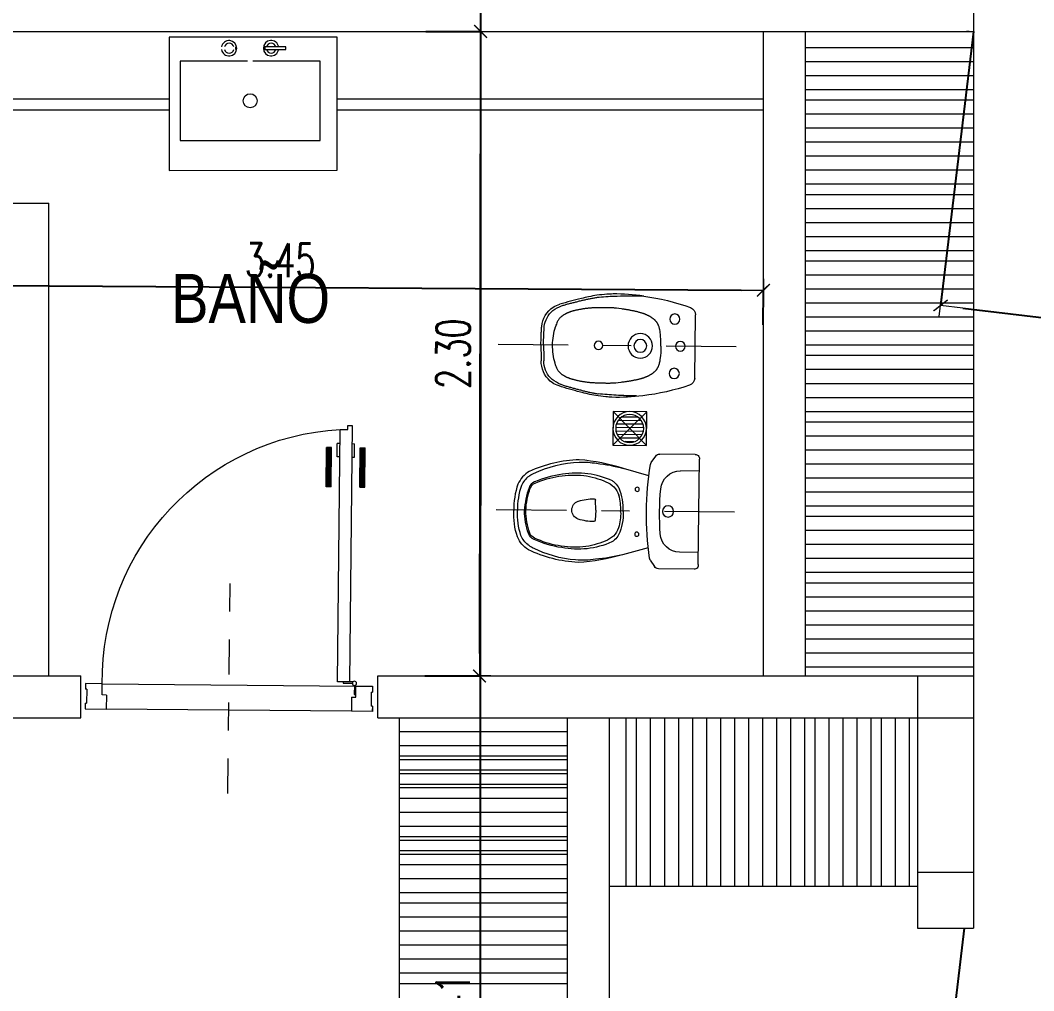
# Model space of a CAD drawing. Header units: millimetres. Extents: x 4525 to 9082, y 179 to 563.
# Drawn here: x 5389.171 to 5392.788, y 488.438 to 491.901 of the extents above; entities that cross this region are included whole.
import ezdxf

# ---------------------------------------------------------------- set-up
doc = ezdxf.new("R2010")
doc.units = ezdxf.units.MM
doc.header["$LTSCALE"] = 100
doc.linetypes.add('ACAD_ISO04W100', pattern=[30, 24, -3, 0, -3])
doc.linetypes.add('DASHDOT2', pattern=[0.5, 0.25, -0.125, 0, -0.125])
doc.layers.get('DEFPOINTS').update_dxf_attribs({"lineweight": 5})
for name, color, linetype, lineweight in [('000-Ejes', 251, 'ACAD_ISO04W100', 5), ('004-Carpinterias', 1, 'Continuous', 18), ('004-Carpinterias Puertas', 1, 'Continuous', 13), ('005-Sanitarios', 1, 'Continuous', 18), ('006-Cotas parciales', 7, 'Continuous', 5), ('A01-Barrido', 250, 'Continuous', 5), ('A01-Carpinterias', 1, 'Continuous', 18), ('HATCH MUROS', 251, 'Continuous', 9), ('LINEA', 8, 'Continuous', 5), ('SANIT', 12, 'Continuous', 13), ('SANIT-INT', 11, 'Continuous', 5)]:
    doc.layers.add(name, color=color, linetype=linetype, lineweight=lineweight)
doc.styles.add('AREAL', font='ARIALN.TTF')
doc.styles.add('COTAS', font='ROMANS.shx', dxfattribs={"width": 0.7})
doc.dimstyles.new('COTA40', dxfattribs={"dimscale": 0.4, "dimtxt": 0.3, "dimasz": 0.2, "dimexe": 0, "dimexo": 0, "dimgap": 0.09, "dimtad": 1, "dimzin": 0, "dimdsep": 46, "dimtxsty": 'COTAS', "dimblk1": 'COTA_N', "dimblk2": 'COTA_N', "dimsah": 1, "dimcen": 0.1, "dimclrd": 1, "dimclre": 8, "dimclrt": 5, "dimaunit": 1, "dimadec": 3, "dimazin": 0, "dimtfac": 1, "dimtix": 1, "dimtmove": 2, "dimatfit": 3, "dimldrblk": 'COTA_N', "dimfxl": 0, "dimtolj": 1, "dimtzin": 0, "dimarcsym": 0})

# ---------------------------------------------------------------- blocks, each defined once
blk = doc.blocks.new('COTA_N')
for p, q in [((0, 0.5), (0, -0.5)), ((-1, 0), (0, 0))]:
    blk.add_line(p, q)
at = {"const_width": 0.065}
blk.add_lwpolyline([(0.141, 0.141), (0.283, 0.283), (0, 0), (-0.141, -0.141), (-0.283, -0.283)], dxfattribs=at)
blk = doc.blocks.new('*D544')
at = {"layer": '006-Cotas parciales', "color": 8, "lineweight": -2, "ltscale": 100}
for p, q in [((5392.5395, 488.6613), (5392.4227, 487.6832)), ((5396.2729, 488.2154), (5396.1561, 487.2372))]:
    blk.add_line(p, q, dxfattribs=at)
at = {"layer": '006-Cotas parciales', "color": 1, "lineweight": -2, "ltscale": 100}
blk.add_line((5392.5021, 487.6737), (5396.0766, 487.2467), dxfattribs=at)
at = {"layer": 'DEFPOINTS', "color": 0, "ltscale": 100}
for p in [(5392.5395, 488.6613), (5396.2729, 488.2154), (5396.1561, 487.2372)]:
    blk.add_point(p, dxfattribs=at)
at = {"layer": '006-Cotas parciales', "color": 1, "lineweight": -2, "ltscale": 100, "xscale": 0.08000000000000002, "yscale": 0.08000000000000002, "zscale": 0.08000000000000007}
for p, rotation in [((5392.4227, 487.6832), 173.188611111112), ((5396.1561, 487.2372), 353.188611111112)]:
    blk.add_blockref('COTA_N', p, dxfattribs=dict(at, rotation=rotation))
at = {"layer": '006-Cotas parciales', "color": 5, "ltscale": 100, "insert": (5394.3008, 487.5555), "char_height": 0.12, "attachment_point": 5, "rotation": 353.1886, "style": 'COTAS'}
blk.add_mtext('\\A1;3.76', dxfattribs=at)
blk = doc.blocks.new('*D546')
at = {"layer": '006-Cotas parciales', "color": 8, "lineweight": -2, "ltscale": 100}
for p, q in [((5390.6181, 494.5437), (5390.8136, 494.5436)), ((5390.6142, 482.1303), (5390.8097, 482.1302))]:
    blk.add_line(p, q, dxfattribs=at)
at = {"layer": '006-Cotas parciales', "color": 1, "lineweight": -2, "ltscale": 100}
blk.add_line((5390.8136, 494.4636), (5390.8097, 482.2102), dxfattribs=at)
at = {"layer": 'DEFPOINTS', "color": 0, "ltscale": 100}
for p in [(5390.6181, 494.5437), (5390.6142, 482.1303), (5390.8097, 482.1302)]:
    blk.add_point(p, dxfattribs=at)
at = {"layer": '006-Cotas parciales', "color": 1, "lineweight": -2, "ltscale": 100, "xscale": 0.08, "yscale": 0.08000000000000002, "zscale": 0.08000000000000007}
for p, rotation in [((5390.8136, 494.5436), 89.98190194531942), ((5390.8097, 482.1302), 269.9819019453195)]:
    blk.add_blockref('COTA_N', p, dxfattribs=dict(at, rotation=rotation))
at = {"layer": '006-Cotas parciales', "color": 5, "ltscale": 100, "insert": (5390.7156, 488.3369), "char_height": 0.12, "attachment_point": 5, "rotation": 89.9819, "style": 'COTAS'}
blk.add_mtext('\\A1;12.41', dxfattribs=at)
blk = doc.blocks.new('INOD-MONACO-AP-PLANTA-CON-DPTO')
at = {"layer": 'SANIT'}
for p, q in [((-0.1875, 0), (0.1875, 0)), ((-0.2045, -0.015), (-0.2045, -0.1421)), ((0.2045, -0.015), (0.2045, -0.1421)), ((-0.1745, -0.1717), (-0.1971, -0.1561)), ((-0.13, -0.1795), (-0.156, -0.2704)), ((0.127, -0.1798), (0.1519, -0.2704)), ((0.1745, -0.1717), (0.1971, -0.1561))]:
    blk.add_line(p, q, dxfattribs=at)
for points in [[(-0.002, -0.2704, 0.121524), (-0.0852, -0.2859, 0.060693)], [(-0.002, -0.2704, -0.121524), (0.0812, -0.2859, -0.060693)], [(-0.1035, -0.3001, 0.02892), (-0.1109, -0.31, 0.156998), (-0.1327, -0.4882, 0.072829), (-0.105, -0.5872, 0.204333), (-0.0837, -0.607, 0.080392), (-0.002, -0.6224)], [(0.0994, -0.3001, -0.02892), (0.1069, -0.31, -0.156998), (0.1287, -0.4882, -0.072829), (0.1009, -0.5872, -0.204333), (0.0796, -0.607, -0.080392), (-0.002, -0.6224)], [(-0.1242, -0.6086, 0.122968), (-0.0912, -0.6341, 0.092568), (-0.002, -0.6472, 0.093376)], [(0.1202, -0.6086, -0.122968), (0.0871, -0.6341, -0.092568), (-0.002, -0.6472, -0.093376)]]:
    blk.add_lwpolyline(points, format="xyb", dxfattribs=at)
for centre, radius, start, end in [((-0.1894, -0.0167), 0.0168, 83.451, 131.9108), ((0.1894, -0.0167), 0.0168, 48.0892, 96.549), ((-0.1875, -0.015), 0.017, 140.4696, 180), ((0.1875, -0.015), 0.017, 0, 39.5304), ((-0.1875, -0.1421), 0.017, 180, 235.4915), ((0.1875, -0.1421), 0.017, 304.5085, 0), ((-0.1648, -0.1577), 0.017, 235.4915, 261.4564), ((0, 0.9396), 1.1266, 261.4564, 278.5436), ((0.1648, -0.1577), 0.017, 278.5436, 304.5085), ((0.4075, -0.4211), 0.5833, 165.0356, 174.6982), ((-0.0609, -0.3362), 0.0558, 115.8294, 139.7492), ((0.0568, -0.3362), 0.0558, 40.2508, 64.1706), ((-0.4116, -0.4211), 0.5833, 5.3018, 14.9644), ((0.1074, -0.4152), 0.2847, 170.2891, 184.611), ((-0.1114, -0.4152), 0.2847, 357.2885, 9.7109), ((-0.2488, -0.4064), 0.4224, 333.929, 356.9789), ((0.2448, -0.4064), 0.4224, 184.3014, 206.071), ((-0.0254, -0.5351), 0.1232, 207.5391, 216.6672), ((0.0214, -0.5351), 0.1232, 323.3328, 332.4609)]:
    blk.add_arc(centre, radius, start, end, dxfattribs=at)
at = {"layer": 'SANIT-INT'}
for p, q in [((-0.145, 0), (-0.145, -0.0672)), ((0.145, 0), (0.145, -0.0672)), ((0.0016, -0.368), (-0.0342, -0.3693)), ((0.0016, -0.368), (0.0374, -0.3693))]:
    blk.add_line(p, q, dxfattribs=at)
for points in [[(-0.156, -0.2704, 0.058031), (-0.1852, -0.4288, 0.099768), (-0.1416, -0.607, 0.155256), (-0.0961, -0.6466, 0.093906), (-0.002, -0.6605, 0.093906)], [(-0.0025, -0.2793, 0.08742), (-0.0604, -0.2861, 0.121524)], [(0.1519, -0.2704, -0.058031), (0.1811, -0.4288, -0.099768), (0.1376, -0.607, -0.155256), (0.092, -0.6466, -0.093906), (-0.002, -0.6605, -0.093906)], [(-0.0015, -0.2793, -0.08742), (0.0563, -0.2861, -0.121524)]]:
    blk.add_lwpolyline(points, format="xyb", dxfattribs=at)
for centre, radius in [((0, -0.11), 0.02), ((-0.0823, -0.2209), 0.00743), ((0.0782, -0.2209), 0.00743)]:
    blk.add_circle(centre, radius, dxfattribs=at)
for centre, radius, start, end in [((-0.075, -0.0672), 0.07, 180, 265.7397), ((0.075, -0.0672), 0.07, 274.2603, 0), ((0, 0.9396), 1.0796, 265.7397, 274.2603), ((-0.0358, -0.3585), 0.0764, 108.7508, 160.6658), ((0.0317, -0.3585), 0.0764, 19.3342, 71.2492), ((0.1616, -0.4484), 0.2932, 156.8405, 172.9203), ((-0.1657, -0.4484), 0.2932, 7.0797, 23.1595), ((-0.034, -0.3743), 0.005, 91.9734, 179.8282), ((0.1519, -0.3748), 0.1909, 179.8282, 196.8593), ((-0.1487, -0.3748), 0.1909, 343.1407, 0.1718), ((0.0372, -0.3743), 0.005, 0.1718, 88.0266), ((0.2192, -0.4431), 0.3498, 174.9532, 203.9732), ((-0.0195, -0.4268), 0.0118, 196.8593, 200.5908), ((0.0018, -0.4188), 0.0346, 200.5908, 269.6445), ((0.0014, -0.4188), 0.0346, 270.3555, 339.4092), ((0.0227, -0.4268), 0.0118, 339.4092, 343.1407), ((-0.2232, -0.4431), 0.3498, 336.0268, 5.0468), ((-0.0711, -0.5722), 0.0321, 203.9732, 250.1669), ((0.0045, -0.3624), 0.2552, 250.1669, 268.5519), ((-0.0086, -0.3624), 0.2552, 271.4481, 289.8331), ((0.0671, -0.5722), 0.0321, 289.8331, 336.0268)]:
    blk.add_arc(centre, radius, start, end, dxfattribs=at)
blk = doc.blocks.new('BIDE-MONACO-PLANTA')
at = {"layer": 'SANIT'}
blk.add_line((-0.1132, 0), (0.1132, 0), dxfattribs=at)
for points in [[(-0.1402, -0.4774), (-0.1411, -0.4749), (-0.1421, -0.4717), (-0.1431, -0.4685), (-0.1441, -0.4653), (-0.145, -0.4621), (-0.146, -0.4589), (-0.1469, -0.4557), (-0.1478, -0.4525), (-0.1487, -0.4493), (-0.1495, -0.446), (-0.1504, -0.4428), (-0.1513, -0.4396), (-0.1521, -0.4363), (-0.153, -0.4331), (-0.1538, -0.4298), (-0.1547, -0.4266), (-0.1555, -0.4233), (-0.1564, -0.4201), (-0.1572, -0.4168), (-0.158, -0.4136), (-0.1589, -0.4104), (-0.1597, -0.4071), (-0.1605, -0.4039), (-0.1613, -0.4007), (-0.1621, -0.3974), (-0.1629, -0.3942), (-0.1637, -0.391), (-0.1644, -0.3878), (-0.1651, -0.3846), (-0.1659, -0.3813), (-0.1666, -0.3781), (-0.1672, -0.3749), (-0.1679, -0.3717), (-0.1686, -0.3685), (-0.1692, -0.3653), (-0.1698, -0.362), (-0.1704, -0.3588), (-0.171, -0.3556), (-0.1715, -0.3524), (-0.172, -0.3493), (-0.1725, -0.3461), (-0.1729, -0.3438)], [(0.14, -0.4774), (0.1409, -0.475), (0.1419, -0.4718), (0.1429, -0.4686), (0.1439, -0.4654), (0.1448, -0.4622), (0.1458, -0.459), (0.1467, -0.4558), (0.1476, -0.4526), (0.1485, -0.4493), (0.1493, -0.4461), (0.1502, -0.4429), (0.1511, -0.4396), (0.1519, -0.4364), (0.1528, -0.4332), (0.1536, -0.4299), (0.1545, -0.4267), (0.1553, -0.4234), (0.1562, -0.4202), (0.157, -0.4169), (0.1579, -0.4137), (0.1587, -0.4104), (0.1595, -0.4072), (0.1603, -0.404), (0.1612, -0.4007), (0.1619, -0.3975), (0.1627, -0.3943), (0.1635, -0.3911), (0.1642, -0.3879), (0.165, -0.3846), (0.1657, -0.3814), (0.1664, -0.3782), (0.1671, -0.375), (0.1677, -0.3718), (0.1684, -0.3685), (0.169, -0.3653), (0.1696, -0.3621), (0.1702, -0.3589), (0.1708, -0.3557), (0.1714, -0.3525), (0.1719, -0.3493), (0.1724, -0.3461), (0.1727, -0.3438)], [(0.0001, -0.5406), (-0.044, -0.5396), (-0.0475, -0.5395), (-0.0509, -0.5394), (-0.0541, -0.5394), (-0.0568, -0.5393)], [(-0.0003, -0.5406), (0.0437, -0.5396), (0.0473, -0.5395), (0.0506, -0.5395), (0.0538, -0.5394), (0.0565, -0.5393)], [(-0.0003, -0.5406), (-0.0002, -0.5406)], [(0.0001, -0.5406), (0, -0.5406)]]:
    blk.add_lwpolyline(points, dxfattribs=at)
for centre, radius, start, end in [((-0.1132, -0.0267), 0.0267, 89.9746, 160.7192), ((0.6356, -0.2884), 0.8201, 160.7445, 172.7215), ((0.1132, -0.0267), 0.0267, 19.2555, 90), ((-0.6359, -0.2884), 0.8201, 7.2785, 19.2555), ((1.1865, -0.2275), 1.3649, 179.1204, 182.2097), ((-0.9851, -0.2242), 1.1634, 357.2424, 1.9588), ((1.1865, -0.2205), 1.3649, 182.5037, 185.1806), ((-1.1866, -0.22), 1.3649, 354.7941, 357.4709), ((-0.0223, -0.432), 0.1264, 201.0557, 217.1205), ((0.0221, -0.432), 0.1264, 322.8542, 338.9189), ((-0.058, -0.4545), 0.0844, 219.519, 265.0728), ((-0.0504, -0.4083), 0.1311, 263.6264, 267.3039), ((0.0503, -0.4083), 0.1311, 272.6707, 276.3482), ((0.0578, -0.4545), 0.0844, 274.9018, 320.4556)]:
    blk.add_arc(centre, radius, start, end, dxfattribs=at)
at = {"layer": 'SANIT-INT'}
for points in [[(0.0001, -0.1217), (-0.0134, -0.1217), (-0.0247, -0.1223), (-0.0341, -0.1231), (-0.0418, -0.1238), (-0.0481, -0.1246), (-0.0533, -0.1254), (-0.0575, -0.1262), (-0.061, -0.127), (-0.064, -0.1277), (-0.0666, -0.1284), (-0.0689, -0.1291), (-0.0709, -0.1298), (-0.0726, -0.1305), (-0.0742, -0.1311), (-0.0756, -0.1318), (-0.0769, -0.1324), (-0.0781, -0.1331), (-0.0793, -0.1337), (-0.0804, -0.1344), (-0.0815, -0.135), (-0.0825, -0.1357), (-0.0835, -0.1363), (-0.0844, -0.137), (-0.0853, -0.1376), (-0.0861, -0.1383), (-0.087, -0.1389), (-0.0877, -0.1396), (-0.0885, -0.1402), (-0.0892, -0.1409), (-0.0899, -0.1415), (-0.0905, -0.1422), (-0.0912, -0.1428), (-0.0918, -0.1435), (-0.0925, -0.1442), (-0.0931, -0.1448), (-0.0938, -0.1456), (-0.0944, -0.1463), (-0.0951, -0.1471), (-0.0958, -0.148), (-0.0966, -0.1489), (-0.0974, -0.1499), (-0.0982, -0.151), (-0.099, -0.1522), (-0.0998, -0.1534), (-0.1007, -0.1546), (-0.1015, -0.1559), (-0.1023, -0.1571), (-0.1031, -0.1584), (-0.1039, -0.1597), (-0.1047, -0.161), (-0.1054, -0.1623), (-0.1061, -0.1636), (-0.1067, -0.1649), (-0.1074, -0.1662), (-0.108, -0.1675), (-0.1087, -0.1688), (-0.1093, -0.1701), (-0.1099, -0.1714), (-0.1105, -0.1727), (-0.111, -0.174), (-0.1116, -0.1753), (-0.1121, -0.1766), (-0.1127, -0.1779), (-0.1132, -0.1793), (-0.1137, -0.1806), (-0.1142, -0.1819), (-0.1147, -0.1832), (-0.1152, -0.1847), (-0.1157, -0.1862), (-0.1162, -0.1878), (-0.1167, -0.1895), (-0.1173, -0.1914), (-0.1178, -0.1934), (-0.1184, -0.1956), (-0.119, -0.1979), (-0.1196, -0.2003), (-0.1202, -0.2027), (-0.1208, -0.2053), (-0.1215, -0.2079), (-0.122, -0.2105), (-0.1226, -0.2131), (-0.1232, -0.2157), (-0.1237, -0.2183), (-0.1243, -0.2209), (-0.1248, -0.2235), (-0.1253, -0.2261), (-0.1258, -0.2287), (-0.1263, -0.2313), (-0.1268, -0.2339), (-0.1273, -0.2365), (-0.1277, -0.2391), (-0.1282, -0.2417), (-0.1286, -0.2443), (-0.129, -0.2469), (-0.1294, -0.2495), (-0.1298, -0.2521), (-0.1301, -0.2547), (-0.1305, -0.2572), (-0.1308, -0.2598), (-0.1309, -0.2609)], [(-0.0001, -0.1217), (0.0133, -0.1217), (0.0247, -0.1223), (0.0341, -0.1231), (0.0418, -0.1238), (0.0481, -0.1246), (0.0532, -0.1254), (0.0574, -0.1262), (0.0609, -0.127), (0.0639, -0.1277), (0.0666, -0.1285), (0.0689, -0.1292), (0.0708, -0.1298), (0.0726, -0.1305), (0.0741, -0.1312), (0.0755, -0.1318), (0.0768, -0.1325), (0.078, -0.1331), (0.0792, -0.1338), (0.0803, -0.1344), (0.0814, -0.1351), (0.0824, -0.1357), (0.0834, -0.1364), (0.0844, -0.137), (0.0852, -0.1377), (0.0861, -0.1383), (0.0869, -0.139), (0.0877, -0.1396), (0.0884, -0.1403), (0.0891, -0.1409), (0.0898, -0.1416), (0.0905, -0.1422), (0.0911, -0.1429), (0.0918, -0.1435), (0.0924, -0.1442), (0.0931, -0.1449), (0.0937, -0.1456), (0.0944, -0.1463), (0.0951, -0.1472), (0.0958, -0.148), (0.0965, -0.149), (0.0973, -0.15), (0.0981, -0.1511), (0.0989, -0.1522), (0.0998, -0.1534), (0.1006, -0.1546), (0.1014, -0.1559), (0.1023, -0.1572), (0.1031, -0.1585), (0.1038, -0.1598), (0.1046, -0.1611), (0.1053, -0.1624), (0.106, -0.1637), (0.1067, -0.165), (0.1073, -0.1663), (0.108, -0.1676), (0.1086, -0.1689), (0.1092, -0.1702), (0.1098, -0.1715), (0.1104, -0.1728), (0.111, -0.1741), (0.1115, -0.1754), (0.1121, -0.1767), (0.1126, -0.178), (0.1131, -0.1793), (0.1136, -0.1806), (0.1141, -0.1819), (0.1146, -0.1833), (0.1151, -0.1847), (0.1156, -0.1862), (0.1161, -0.1878), (0.1166, -0.1896), (0.1172, -0.1914), (0.1177, -0.1935), (0.1183, -0.1956), (0.1189, -0.1979), (0.1195, -0.2003), (0.1201, -0.2028), (0.1208, -0.2053), (0.1214, -0.2079), (0.122, -0.2105), (0.1225, -0.2131), (0.1231, -0.2157), (0.1236, -0.2183), (0.1242, -0.2209), (0.1247, -0.2235), (0.1252, -0.2261), (0.1257, -0.2287), (0.1262, -0.2313), (0.1267, -0.2339), (0.1272, -0.2365), (0.1276, -0.2391), (0.1281, -0.2417), (0.1285, -0.2443), (0.1289, -0.2469), (0.1293, -0.2495), (0.1297, -0.2521), (0.13, -0.2547), (0.1303, -0.2573), (0.1306, -0.2599), (0.1308, -0.261)], [(-0.1301, -0.2549), (-0.1336, -0.2811), (-0.1337, -0.2824), (-0.1338, -0.2838), (-0.134, -0.2853), (-0.1341, -0.2869), (-0.1342, -0.2887), (-0.1343, -0.2906), (-0.1345, -0.2927), (-0.1346, -0.295), (-0.1347, -0.2973), (-0.1348, -0.2998), (-0.1349, -0.3023), (-0.135, -0.3049), (-0.135, -0.3075), (-0.135, -0.3101), (-0.135, -0.3127), (-0.135, -0.3153), (-0.135, -0.3179), (-0.1349, -0.3205), (-0.1349, -0.3231), (-0.1348, -0.3257), (-0.1348, -0.3283), (-0.1347, -0.3309), (-0.1347, -0.3335), (-0.1346, -0.3361), (-0.1346, -0.3387), (-0.1346, -0.3413), (-0.1345, -0.3439), (-0.1344, -0.3465), (-0.1344, -0.3491), (-0.1343, -0.3517), (-0.1342, -0.3543), (-0.1342, -0.3569), (-0.134, -0.3595), (-0.1339, -0.3621), (-0.1338, -0.3647), (-0.1336, -0.3673), (-0.1335, -0.3699), (-0.1332, -0.3725), (-0.133, -0.3751), (-0.1328, -0.3777), (-0.1325, -0.3803), (-0.1322, -0.3829), (-0.1319, -0.3855), (-0.1315, -0.3881), (-0.1312, -0.3907), (-0.1308, -0.3933), (-0.1305, -0.3959), (-0.1301, -0.3985), (-0.1296, -0.4011), (-0.1292, -0.4037), (-0.1288, -0.4063), (-0.1283, -0.4089), (-0.1278, -0.4115), (-0.1273, -0.4141), (-0.1268, -0.4167), (-0.1262, -0.4192), (-0.1257, -0.4217), (-0.1252, -0.4241), (-0.1246, -0.4264), (-0.1241, -0.4286), (-0.1236, -0.4306), (-0.1231, -0.4325), (-0.1227, -0.4342), (-0.1222, -0.4358), (-0.1218, -0.4373), (-0.1214, -0.4388), (-0.121, -0.4401), (-0.1205, -0.4414), (-0.1201, -0.4428), (-0.1197, -0.4441), (-0.1192, -0.4454), (-0.1188, -0.4467), (-0.1183, -0.448), (-0.1178, -0.4493), (-0.1173, -0.4506), (-0.1167, -0.4519), (-0.1162, -0.4532), (-0.1156, -0.4545), (-0.1151, -0.4558), (-0.1145, -0.4571), (-0.1139, -0.4584), (-0.1132, -0.4597), (-0.1126, -0.461), (-0.1119, -0.4623), (-0.1112, -0.4636), (-0.1105, -0.4649), (-0.1098, -0.4662), (-0.109, -0.4675), (-0.1082, -0.4688), (-0.1074, -0.4701), (-0.1065, -0.4714), (-0.1057, -0.4727), (-0.1047, -0.474), (-0.1038, -0.4753), (-0.1028, -0.4766), (-0.1017, -0.4779), (-0.1006, -0.4792), (-0.0994, -0.4805), (-0.0981, -0.4818), (-0.0967, -0.4831), (-0.0953, -0.4844), (-0.0937, -0.4857), (-0.092, -0.487), (-0.0901, -0.4883), (-0.0879, -0.4897), (-0.0853, -0.4911), (-0.0824, -0.4926), (-0.079, -0.4941), (-0.075, -0.4957), (-0.0705, -0.4973), (-0.0651, -0.499), (-0.0637, -0.4994)], [(0.13, -0.2549), (0.1334, -0.2812), (0.1336, -0.2825), (0.1337, -0.2839), (0.1338, -0.2854), (0.134, -0.287), (0.1341, -0.2887), (0.1342, -0.2907), (0.1343, -0.2928), (0.1345, -0.295), (0.1346, -0.2974), (0.1347, -0.2999), (0.1348, -0.3024), (0.1348, -0.305), (0.1349, -0.3076), (0.1349, -0.3102), (0.1349, -0.3128), (0.1349, -0.3154), (0.1348, -0.318), (0.1348, -0.3206), (0.1348, -0.3232), (0.1347, -0.3258), (0.1346, -0.3284), (0.1346, -0.331), (0.1345, -0.3336), (0.1345, -0.3362), (0.1344, -0.3388), (0.1344, -0.3414), (0.1343, -0.344), (0.1343, -0.3466), (0.1342, -0.3492), (0.1342, -0.3518), (0.1341, -0.3544), (0.134, -0.357), (0.1339, -0.3596), (0.1338, -0.3622), (0.1336, -0.3648), (0.1335, -0.3674), (0.1333, -0.37), (0.1331, -0.3726), (0.1329, -0.3752), (0.1326, -0.3778), (0.1323, -0.3804), (0.132, -0.383), (0.1317, -0.3856), (0.1314, -0.3882), (0.131, -0.3908), (0.1307, -0.3934), (0.1303, -0.396), (0.1299, -0.3986), (0.1295, -0.4012), (0.129, -0.4038), (0.1286, -0.4064), (0.1281, -0.409), (0.1276, -0.4116), (0.1271, -0.4142), (0.1266, -0.4168), (0.1261, -0.4193), (0.1255, -0.4218), (0.125, -0.4242), (0.1244, -0.4265), (0.1239, -0.4286), (0.1234, -0.4307), (0.1229, -0.4325), (0.1225, -0.4343), (0.1221, -0.4359), (0.1216, -0.4374), (0.1212, -0.4388), (0.1208, -0.4402), (0.1204, -0.4415), (0.1199, -0.4428), (0.1195, -0.4441), (0.119, -0.4454), (0.1186, -0.4467), (0.1181, -0.448), (0.1176, -0.4493), (0.1171, -0.4506), (0.1165, -0.4519), (0.116, -0.4532), (0.1154, -0.4545), (0.1149, -0.4558), (0.1143, -0.4571), (0.1136, -0.4584), (0.113, -0.4597), (0.1124, -0.461), (0.1117, -0.4623), (0.111, -0.4636), (0.1103, -0.4649), (0.1095, -0.4662), (0.1088, -0.4675), (0.108, -0.4688), (0.1072, -0.4701), (0.1063, -0.4714), (0.1054, -0.4727), (0.1045, -0.474), (0.1036, -0.4753), (0.1025, -0.4766), (0.1015, -0.4779), (0.1004, -0.4792), (0.0992, -0.4805), (0.0979, -0.4818), (0.0965, -0.4831), (0.0951, -0.4844), (0.0935, -0.4857), (0.0918, -0.487), (0.0899, -0.4884), (0.0877, -0.4897), (0.0851, -0.4911), (0.0822, -0.4926), (0.0788, -0.4941), (0.0748, -0.4957), (0.0703, -0.4974), (0.0649, -0.4991), (0.0635, -0.4994)], [(-0.0001, -0.55), (-0.0082, -0.5498), (-0.0153, -0.5496), (-0.0216, -0.5495), (-0.0271, -0.5493), (-0.032, -0.5492), (-0.0364, -0.5491), (-0.0404, -0.549), (-0.0442, -0.549), (-0.0477, -0.5489), (-0.0511, -0.5488), (-0.0543, -0.5487), (-0.057, -0.5486)], [(-0.0001, -0.55), (0.0079, -0.5498), (0.0151, -0.5496), (0.0213, -0.5495), (0.0268, -0.5494), (0.0318, -0.5493), (0.0362, -0.5492), (0.0402, -0.5491), (0.0439, -0.549), (0.0475, -0.5489), (0.0509, -0.5488), (0.0541, -0.5487), (0.0568, -0.5487)]]:
    blk.add_lwpolyline(points, dxfattribs=at)
for centre, radius in [((0.0001, -0.0524), 0.0172), ((-0.097, -0.0731), 0.0182), ((0.097, -0.0732), 0.0182), ((-0.0001, -0.1953), 0.0437), ((-0.0001, -0.1953), 0.0229), ((0, -0.3443), 0.0151)]:
    blk.add_circle(centre, radius, dxfattribs=at)
for centre, radius, start, end in [((-0.0545, -0.4593), 0.0941, 195.0663, 210.9763), ((-0.0001, -0.2766), 0.2317, 253.6948, 269.9596), ((-0.0001, -0.2766), 0.2317, 270.015, 286.2798), ((-0.0182, -0.426), 0.1736, 331.8708, 340.547), ((-0.058, -0.4545), 0.0938, 214.5877, 265.0728), ((0.0578, -0.4545), 0.0938, 274.9018, 325.387), ((-0.0504, -0.4083), 0.1405, 263.6264, 267.3039), ((0.0503, -0.4083), 0.1405, 272.6707, 276.3482)]:
    blk.add_arc(centre, radius, start, end, dxfattribs=at)
for points in [[(-0.1779, -0.1845), (-0.1845, -0.2946), (-0.1831, -0.3164), (-0.179, -0.3521), (-0.1734, -0.3814), (-0.1672, -0.4074), (-0.1571, -0.4464), (-0.1458, -0.4838)], [(0.1777, -0.1845), (0.1842, -0.2946), (0.1829, -0.3164), (0.1788, -0.3521), (0.1732, -0.3814), (0.167, -0.4074), (0.1568, -0.4464), (0.1455, -0.4838)]]:
    blk.add_spline(points, degree=3, dxfattribs=at)
blk = doc.blocks.new('REJILLA')
at = {"layer": 'SANIT-INT', "linetype": 'Continuous'}
for p, q in [((-0.06, -0.06), (-0.06, 0.06)), ((-0.06, 0.06), (0.06, 0.06)), ((-0.06, -0.06), (0.06, 0.06)), ((-0.06, 0.06), (0.06, -0.06)), ((-0.0224, 0.0447), (-0.0224, -0.0447)), ((-0.0099, 0.049), (-0.0099, -0.049)), ((0.0026, 0.0499), (0.0026, -0.0499)), ((0.0151, 0.0477), (0.0151, -0.0477)), ((0.0276, 0.0417), (0.0276, -0.0417)), ((0.06, 0.06), (0.06, -0.06)), ((-0.0474, 0.0158), (-0.0474, -0.0158)), ((-0.0349, 0.0358), (-0.0349, -0.0358)), ((0.0401, 0.0299), (0.0401, -0.0299)), ((0.06, -0.06), (-0.06, -0.06))]:
    blk.add_line(p, q, dxfattribs=at)
for radius in [0.06, 0.05]:
    blk.add_circle((0, 0), radius, dxfattribs=at)
blk = doc.blocks.new('MONACO COMPLETO')
at = {"layer": '000-Ejes', "linetype": 'DASHDOT2', "ltscale": 0.01}
for p, q in [((-0.1269, 0.59), (0.7646, 0.59)), ((-0.1269, 0), (0.7646, 0))]:
    blk.add_line(p, q, dxfattribs=at)
at = {"layer": '004-Carpinterias', "ltscale": 0.01, "rotation": 90}
blk.add_blockref('INOD-MONACO-AP-PLANTA-CON-DPTO', (0, 0), dxfattribs=at)
at = {"layer": '005-Sanitarios', "rotation": 90}
blk.add_blockref('REJILLA', (0.25, 0.295), dxfattribs=at)
at = {"layer": 'LINEA', "ltscale": 0.01, "rotation": 90}
blk.add_blockref('BIDE-MONACO-PLANTA', (0.02, 0.59), dxfattribs=at)
blk = doc.blocks.new('PUERTA 1.04 0.90 PT')
at = {"layer": '000-Ejes', "linetype": 'DASHDOT2', "ltscale": 0.005}
blk.add_line((804.5839, 1061.0202), (803.7391, 1061.0202), dxfattribs=at)
at = {"layer": '004-Carpinterias', "color": 1, "linetype": 'Continuous'}
for p, q in [((803.486, 1060.6807), (803.346, 1060.6807)), ((803.346, 1060.6627), (803.346, 1060.6807)), ((803.486, 1060.6627), (803.486, 1060.6807)), ((803.281, 1060.6327), (803.281, 1060.6057)), ((803.331, 1060.6327), (803.331, 1060.6427)), ((803.379, 1060.6427), (803.331, 1060.6427)), ((803.486, 1060.6627), (803.346, 1060.6627)), ((803.379, 1060.6327), (803.379, 1060.6427)), ((803.266, 1060.6057), (803.266, 1060.5907)), ((803.281, 1060.6057), (803.266, 1060.6057)), ((803.266, 1060.6057), (803.266, 1060.5907)), ((803.331, 1060.5907), (803.331, 1060.5807)), ((803.379, 1060.5807), (803.331, 1060.5807)), ((803.346, 1060.5607), (803.346, 1060.5427)), ((803.486, 1060.5607), (803.346, 1060.5607)), ((803.379, 1060.5907), (803.379, 1060.5807)), ((803.486, 1060.5607), (803.486, 1060.5427)), ((803.486, 1060.5427), (803.346, 1060.5427))]:
    blk.add_line(p, q, dxfattribs=at)
at = {"layer": '004-Carpinterias', "linetype": 'Continuous'}
for p, q in [((804.181, 1060.6327), (803.281, 1060.6327)), ((803.266, 1060.5907), (804.181, 1060.5907))]:
    blk.add_line(p, q, dxfattribs=at)
at = {"layer": '004-Carpinterias', "ltscale": 0.01, "const_width": 0.02}
for points in [[(803.486, 1060.6717), (803.346, 1060.6717)], [(803.486, 1060.5517), (803.346, 1060.5517)]]:
    blk.add_lwpolyline(points, dxfattribs=at)
at = {"layer": 'A01-Barrido', "linetype": 'Continuous'}
for p, q in [((804.197, 1061.4727), (804.196, 1060.5677)), ((804.286, 1060.5827), (804.287, 1061.4577))]:
    blk.add_line(p, q, dxfattribs=at)
for points in [[(804.181, 1060.5783), (804.181, 1060.6127), (804.186, 1060.6127), (804.186, 1060.5802)], [(804.1935, 1060.5727), (804.226, 1060.5727), (804.226, 1060.5677), (804.1916, 1060.5677)]]:
    blk.add_lwpolyline(points, dxfattribs=at)
blk.add_circle((804.186, 1060.5727), 0.0075, dxfattribs=at)
blk.add_arc((804.1773, 1060.5747), 0.8982, 88.7484, 176.2981, dxfattribs=at)
at = {"layer": 'A01-Carpinterias', "linetype": 'Continuous'}
for p, q in [((804.197, 1061.4727), (804.197, 1061.5327)), ((804.197, 1061.5327), (804.217, 1061.5327)), ((804.217, 1061.5277), (804.217, 1061.5327)), ((804.217, 1061.5277), (804.267, 1061.5277)), ((804.267, 1061.5327), (804.267, 1061.5277)), ((804.267, 1061.5327), (804.287, 1061.5327)), ((804.287, 1061.5327), (804.287, 1061.4577)), ((804.287, 1061.5327), (804.287, 1061.5327)), ((804.237, 1061.4727), (804.197, 1061.4727)), ((804.237, 1061.4577), (804.237, 1061.4727)), ((804.237, 1061.4577), (804.287, 1061.4577)), ((804.181, 1060.5907), (804.181, 1060.6327)), ((804.196, 1060.5677), (804.196, 1060.5477)), ((804.236, 1060.5677), (804.196, 1060.5677)), ((804.236, 1060.5827), (804.286, 1060.5827)), ((804.236, 1060.5827), (804.236, 1060.5677)), ((804.286, 1060.5077), (804.286, 1060.5827)), ((804.196, 1060.5477), (804.196, 1060.5077)), ((804.196, 1060.5477), (804.196, 1060.5477)), ((804.196, 1060.5077), (804.206, 1060.5077)), ((804.196, 1060.5077), (804.217, 1060.5077)), ((804.217, 1060.5127), (804.217, 1060.5077)), ((804.217, 1060.5127), (804.267, 1060.5127)), ((804.267, 1060.5077), (804.267, 1060.5127)), ((804.267, 1060.5077), (804.286, 1060.5077)), ((804.286, 1060.5077), (804.276, 1060.5077))]:
    blk.add_line(p, q, dxfattribs=at)
blk = doc.blocks.new('*D565')
at = {"layer": '006-Cotas parciales', "color": 8, "lineweight": -2, "ltscale": 100}
for p, q in [((5390.6183, 491.8613), (5390.8137, 491.861)), ((5390.6143, 489.5613), (5390.8097, 489.561))]:
    blk.add_line(p, q, dxfattribs=at)
at = {"layer": '006-Cotas parciales', "color": 1, "lineweight": -2, "ltscale": 100}
blk.add_line((5390.8136, 491.781), (5390.8099, 489.641), dxfattribs=at)
at = {"layer": 'DEFPOINTS', "color": 0, "ltscale": 100}
for p in [(5390.6183, 491.8613), (5390.6143, 489.5613), (5390.8097, 489.561)]:
    blk.add_point(p, dxfattribs=at)
at = {"layer": '006-Cotas parciales', "color": 1, "lineweight": -2, "ltscale": 100, "xscale": 0.08000000000000002, "yscale": 0.08000000000000002, "zscale": 0.08000000000000007}
for p, rotation in [((5390.8137, 491.861), 89.90036616499064), ((5390.8097, 489.561), 269.9003661649906)]:
    blk.add_blockref('COTA_N', p, dxfattribs=dict(at, rotation=rotation))
at = {"layer": '006-Cotas parciales', "color": 5, "ltscale": 100, "insert": (5390.7157, 490.7112), "char_height": 0.12, "attachment_point": 5, "rotation": 89.9004, "style": 'COTAS'}
blk.add_mtext('\\A1;2.30', dxfattribs=at)
blk = doc.blocks.new('*D566')
at = {"layer": '006-Cotas parciales', "color": 8, "lineweight": -2, "ltscale": 100}
for p, q in [((5388.3724, 490.8352), (5388.3732, 490.9593)), ((5391.8225, 490.8136), (5391.8233, 490.9376))]:
    blk.add_line(p, q, dxfattribs=at)
at = {"layer": '006-Cotas parciales', "color": 1, "lineweight": -2, "ltscale": 100}
blk.add_line((5388.4532, 490.9588), (5391.7433, 490.9381), dxfattribs=at)
at = {"layer": 'DEFPOINTS', "color": 0, "ltscale": 100}
for p in [(5391.8233, 490.9376), (5388.3724, 490.8352), (5391.8225, 490.8136)]:
    blk.add_point(p, dxfattribs=at)
at = {"layer": '006-Cotas parciales', "color": 1, "lineweight": -2, "ltscale": 100, "xscale": 0.08000000000000002, "yscale": 0.08000000000000002, "zscale": 0.08000000000000007}
for p, rotation in [((5388.3732, 490.9593), 179.6404161594519), ((5391.8233, 490.9376), 359.6404161594519)]:
    blk.add_blockref('COTA_N', p, dxfattribs=dict(at, rotation=rotation))
at = {"layer": '006-Cotas parciales', "color": 5, "ltscale": 100, "insert": (5390.0988, 491.0444), "char_height": 0.12, "attachment_point": 5, "rotation": 359.6404, "style": 'COTAS'}
blk.add_mtext('\\A1;3.45', dxfattribs=at)
blk = doc.blocks.new('*D693')
at = {"layer": '006-Cotas parciales', "color": 8, "lineweight": -2, "ltscale": 100}
for p, q in [((5392.5725, 491.8613), (5392.4555, 490.8832)), ((5400.0337, 490.9687), (5399.9166, 489.9906))]:
    blk.add_line(p, q, dxfattribs=at)
at = {"layer": '006-Cotas parciales', "color": 1, "lineweight": -2, "ltscale": 100}
blk.add_line((5392.5349, 490.8737), (5399.8372, 490.0001), dxfattribs=at)
at = {"layer": 'DEFPOINTS', "color": 0, "ltscale": 100}
for p in [(5392.5725, 491.8613), (5400.0337, 490.9687), (5399.9166, 489.9906)]:
    blk.add_point(p, dxfattribs=at)
at = {"layer": '006-Cotas parciales', "color": 1, "lineweight": -2, "ltscale": 100, "xscale": 0.08000000000000002, "yscale": 0.08000000000000002, "zscale": 0.08000000000000007}
for p, rotation in [((5392.4555, 490.8832), 173.1778480133423), ((5399.9166, 489.9906), 353.1778480133424)]:
    blk.add_blockref('COTA_N', p, dxfattribs=dict(at, rotation=rotation))
at = {"layer": '006-Cotas parciales', "color": 5, "ltscale": 100, "insert": (5396.1975, 490.5322), "char_height": 0.12, "attachment_point": 5, "rotation": 353.1778, "style": 'COTAS'}
blk.add_mtext('\\A1;7.51', dxfattribs=at)

msp = doc.modelspace()

# ---------------------------------------------------------------- linework, layer by layer
at = {"layer": 'HATCH MUROS', "color": 0, "linetype": 'ByBlock', "ltscale": 100}
for p, q in [((5392.5725, 492.0613, 1.9186), (5392.5725, 488.6613, 1.9186)), ((5388.1725, 491.8613, 1.9186), (5390.6188, 491.8613, 1.9186)), ((5390.5615, 491.8613, 1.9186), (5392.5725, 491.8613, 1.9186)), ((5391.8225, 491.8613, 1.9186), (5391.8225, 489.5613, 1.9186)), ((5391.9725, 491.8613, 1.9186), (5391.9725, 489.5613, 1.9186)), ((5392.5488, 491.8627, 1.9186), (5392.5725, 491.8599, 1.9186)), ((5388.3724, 491.6201, 1.9186), (5389.702, 491.6202, 1.9186)), ((5390.302, 491.6202, 1.9186), (5391.8225, 491.6203, 1.9186)), ((5388.3724, 491.5814, 1.9186), (5389.702, 491.5815, 1.9186)), ((5390.302, 491.5815, 1.9186), (5391.8225, 491.5816, 1.9186)), ((5388.3724, 491.2487, 1.9186), (5389.2725, 491.2487, 1.9186)), ((5389.2724, 489.5613, 1.9186), (5389.2725, 491.2487, 1.9186)), ((5388.1724, 489.5613, 1.9186), (5389.3874, 489.5613, 1.9186)), ((5389.3874, 489.4113, 1.9186), (5389.3874, 489.5613, 1.9186)), ((5390.4468, 489.4113, 1.9186), (5390.4469, 489.5613, 1.9186)), ((5390.4469, 489.5613, 1.9186), (5392.5725, 489.5613, 1.9186)), ((5392.3726, 489.5613, 1.9186), (5392.3726, 488.6613, 1.9186)), ((5388.1724, 489.4113, 1.9186), (5389.3874, 489.4113, 1.9186)), ((5390.4468, 489.4113, 1.9186), (5392.5725, 489.4113, 1.9186)), ((5390.5226, 489.4114, 1.9186), (5390.5224, 487.13, 1.9186)), ((5391.1226, 489.4113, 1.9186), (5391.1224, 487.1299, 1.9186)), ((5391.1226, 489.4113, 1.9186), (5391.1226, 487.3513, -11.5118)), ((5391.2726, 489.4113, 1.9186), (5391.2724, 487.1299, 1.9186)), ((5392.3726, 488.8613, 1.9186), (5392.5725, 488.8613, 1.9186)), ((5392.3726, 488.8613, 1.9186), (5392.3726, 488.6613, 1.9186)), ((5392.5725, 488.8613, 1.9186), (5392.5725, 488.6613, 1.9186)), ((5391.2725, 488.8113, 1.9186), (5392.3726, 488.8113, 1.9186)), ((5392.3726, 488.6613, 1.9186), (5392.5725, 488.6613, 1.9186))]:
    msp.add_line(p, q, dxfattribs=at)
at = {"layer": 'HATCH MUROS', "ltscale": 100}
for p, q in [((5392.5725, 491.8026, 15.349), (5391.9725, 491.8026, 15.349)), ((5392.5725, 491.7526, 15.349), (5391.9725, 491.7526, 15.349)), ((5392.5725, 491.7526, 15.349), (5391.9725, 491.7526, 15.349)), ((5392.5725, 491.7526, 15.349), (5392.1456, 491.7526, 15.349)), ((5392.5725, 491.7526, 15.349), (5392.1456, 491.7526, 15.349)), ((5392.5725, 491.7026, 15.349), (5391.9725, 491.7026, 15.349)), ((5392.5725, 491.6526, 15.349), (5391.9725, 491.6526, 15.349)), ((5392.5725, 491.6155, 13.4304), (5391.9725, 491.6155, 13.4304)), ((5392.5725, 491.6155, 13.4304), (5391.9725, 491.6155, 13.4304)), ((5392.5725, 491.5655, 13.4304), (5391.9725, 491.5655, 13.4304)), ((5392.5725, 491.5155, 13.4304), (5391.9725, 491.5155, 13.4304)), ((5392.5725, 491.5155, 13.4304), (5392.1456, 491.5155, 13.4304)), ((5392.5725, 491.4655, 13.4304), (5391.9725, 491.4655, 13.4304)), ((5392.5725, 491.4155, 13.4304), (5391.9725, 491.4155, 13.4304)), ((5392.5725, 491.3655, 13.4304), (5391.9725, 491.3655, 13.4304)), ((5392.5725, 491.3155, 13.4304), (5391.9725, 491.3155, 13.4304)), ((5392.5725, 491.3155, 13.4304), (5391.9725, 491.3155, 13.4304)), ((5392.5725, 491.3155, 13.4304), (5392.1456, 491.3155, 13.4304)), ((5392.5725, 491.2783, 11.5118), (5391.9725, 491.2783, 11.5118)), ((5392.5725, 491.2783, 11.5118), (5391.9725, 491.2783, 11.5118)), ((5392.5725, 491.2283, 11.5118), (5391.9725, 491.2283, 11.5118)), ((5392.5725, 491.1783, 11.5118), (5391.9725, 491.1783, 11.5118)), ((5392.5725, 491.1783, 11.5118), (5391.9725, 491.1783, 11.5118)), ((5392.5725, 491.1783, 11.5118), (5392.1456, 491.1783, 11.5118)), ((5392.5725, 491.1783, 11.5118), (5392.1456, 491.1783, 11.5118)), ((5392.5725, 491.1283, 11.5118), (5391.9725, 491.1283, 11.5118)), ((5392.5725, 491.0783, 11.5118), (5391.9725, 491.0783, 11.5118)), ((5392.5725, 491.0412, 9.5931), (5391.9725, 491.0412, 9.5931)), ((5392.5725, 491.0412, 9.5931), (5391.9725, 491.0412, 9.5931)), ((5392.5725, 490.9912, 9.5931), (5391.9725, 490.9912, 9.5931)), ((5392.5725, 490.9412, 9.5931), (5391.9725, 490.9412, 9.5931)), ((5392.5725, 490.9412, 9.5931), (5392.1456, 490.9412, 9.5931)), ((5392.5725, 490.8912, 9.5931), (5391.9725, 490.8912, 9.5931)), ((5392.5725, 490.8412, 9.5931), (5391.9725, 490.8412, 9.5931)), ((5392.5725, 490.7912, 9.5931), (5391.9725, 490.7912, 9.5931)), ((5392.5725, 490.7412, 9.5931), (5391.9725, 490.7412, 9.5931)), ((5392.5725, 490.7412, 9.5931), (5391.9725, 490.7412, 9.5931)), ((5392.5725, 490.7412, 9.5931), (5392.1456, 490.7412, 9.5931)), ((5392.5725, 490.704, 7.6745), (5391.9725, 490.704, 7.6745)), ((5392.5725, 490.704, 7.6745), (5391.9725, 490.704, 7.6745)), ((5392.5725, 490.654, 7.6745), (5391.9725, 490.654, 7.6745)), ((5392.5725, 490.604, 7.6745), (5391.9725, 490.604, 7.6745)), ((5392.5725, 490.604, 7.6745), (5391.9725, 490.604, 7.6745)), ((5392.5725, 490.604, 7.6745), (5392.1456, 490.604, 7.6745)), ((5392.5725, 490.604, 7.6745), (5392.1456, 490.604, 7.6745)), ((5392.5725, 490.554, 7.6745), (5391.9725, 490.554, 7.6745)), ((5392.5725, 490.504, 7.6745), (5391.9725, 490.504, 7.6745)), ((5392.5725, 490.4669, 5.7559), (5391.9725, 490.4669, 5.7559)), ((5392.5725, 490.4669, 5.7559), (5391.9725, 490.4669, 5.7559)), ((5392.5725, 490.4169, 5.7559), (5391.9725, 490.4169, 5.7559)), ((5392.5725, 490.3669, 5.7559), (5391.9725, 490.3669, 5.7559)), ((5392.5725, 490.3669, 5.7559), (5392.1456, 490.3669, 5.7559)), ((5392.5725, 490.3169, 5.7559), (5391.9725, 490.3169, 5.7559)), ((5392.5725, 490.2669, 5.7559), (5391.9725, 490.2669, 5.7559)), ((5392.5725, 490.2169, 5.7559), (5391.9725, 490.2169, 5.7559)), ((5392.5725, 490.1669, 5.7559), (5391.9725, 490.1669, 5.7559)), ((5392.5725, 490.1669, 5.7559), (5391.9725, 490.1669, 5.7559)), ((5392.5725, 490.1669, 5.7559), (5392.1456, 490.1669, 5.7559)), ((5392.5725, 490.1297, 3.8373), (5391.9725, 490.1297, 3.8373)), ((5392.5725, 490.1297, 3.8373), (5391.9725, 490.1297, 3.8373)), ((5392.5725, 490.0797, 3.8373), (5391.9725, 490.0797, 3.8373)), ((5392.5725, 490.0297, 3.8373), (5391.9725, 490.0297, 3.8373)), ((5392.5725, 490.0297, 3.8373), (5391.9725, 490.0297, 3.8373)), ((5392.5725, 490.0297, 3.8373), (5392.1456, 490.0297, 3.8373)), ((5392.5725, 490.0297, 3.8373), (5392.1456, 490.0297, 3.8373)), ((5392.5725, 489.9797, 3.8373), (5391.9725, 489.9797, 3.8373)), ((5392.5725, 489.9297, 3.8373), (5391.9725, 489.9297, 3.8373)), ((5392.5725, 489.8926, 1.9186), (5391.9725, 489.8926, 1.9186)), ((5392.5725, 489.8926, 1.9186), (5391.9725, 489.8926, 1.9186)), ((5392.5725, 489.8426, 1.9186), (5391.9725, 489.8426, 1.9186)), ((5392.5725, 489.7926, 1.9186), (5391.9725, 489.7926, 1.9186)), ((5392.5725, 489.7926, 1.9186), (5392.1456, 489.7926, 1.9186)), ((5392.5725, 489.7426, 1.9186), (5391.9725, 489.7426, 1.9186)), ((5392.5725, 489.6926, 1.9186), (5391.9725, 489.6926, 1.9186)), ((5392.5725, 489.6426, 1.9186), (5391.9725, 489.6426, 1.9186)), ((5392.5725, 489.5926, 1.9186), (5391.9725, 489.5926, 1.9186)), ((5392.5725, 489.5926, 1.9186), (5392.1456, 489.5926, 1.9186)), ((5391.3336, 488.8113, 3.8373), (5391.3336, 489.4113, 3.8373)), ((5391.3336, 488.8113, 3.8373), (5391.3336, 489.4113, 3.8373)), ((5391.3707, 488.8113, 5.7559), (5391.3707, 489.4113, 5.7559)), ((5391.4207, 488.8113, 5.7559), (5391.4207, 489.4113, 5.7559)), ((5391.4707, 488.8113, 5.7559), (5391.4707, 489.4113, 5.7559)), ((5391.5207, 488.8113, 5.7559), (5391.5207, 489.4113, 5.7559)), ((5391.5707, 488.8113, 5.7559), (5391.5707, 489.4113, 5.7559)), ((5391.6207, 488.8113, 5.7559), (5391.6207, 489.4113, 5.7559)), ((5391.6707, 488.8113, 5.7559), (5391.6707, 489.4113, 5.7559)), ((5391.7207, 488.8113, 5.7559), (5391.7207, 489.4113, 5.7559)), ((5391.7707, 488.8113, 5.7559), (5391.7707, 489.4113, 5.7559)), ((5391.8207, 488.8113, 5.7559), (5391.8207, 489.4113, 5.7559)), ((5391.8707, 488.8113, 5.7559), (5391.8707, 489.4113, 5.7559)), ((5391.9207, 488.8113, 5.7559), (5391.9207, 489.4113, 5.7559)), ((5391.9707, 488.8113, 5.7559), (5391.9707, 489.4113, 5.7559)), ((5391.9707, 488.8113, 5.7559), (5391.9707, 489.4113, 5.7559)), ((5392.0079, 488.8113, 7.6745), (5392.0079, 489.4113, 7.6745)), ((5392.0579, 488.8113, 7.6745), (5392.0579, 489.4113, 7.6745)), ((5392.1079, 488.8113, 7.6745), (5392.1079, 489.4113, 7.6745)), ((5392.1079, 488.8113, 7.6745), (5392.1079, 489.4113, 7.6745)), ((5392.1579, 488.8113, 7.6745), (5392.1579, 489.4113, 7.6745)), ((5392.2079, 488.8113, 7.6745), (5392.2079, 489.4113, 7.6745)), ((5392.2079, 488.8113, 7.6745), (5392.2079, 489.4113, 7.6745)), ((5392.245, 488.8113, 9.5931), (5392.245, 489.4113, 9.5931)), ((5392.295, 488.8113, 9.5931), (5392.295, 489.4113, 9.5931)), ((5392.345, 488.8113, 9.5931), (5392.345, 489.4113, 9.5931)), ((5391.1226, 489.3613, 1.9186), (5390.5226, 489.3613, 1.9186)), ((5391.1226, 489.3613, 1.9186), (5390.6956, 489.3613, 1.9186)), ((5391.1226, 489.3113, 1.9186), (5390.5226, 489.3113, 1.9186)), ((5391.1226, 489.2742), (5390.5226, 489.2742)), ((5391.1226, 489.2613, 1.9186), (5390.5226, 489.2613, 1.9186)), ((5391.1226, 489.2242), (5390.5226, 489.2242)), ((5391.1226, 489.2242), (5390.6956, 489.2242)), ((5391.4707, 488.8113, 5.7559), (5391.4707, 489.2382, 5.7559)), ((5391.6707, 488.8113, 5.7559), (5391.6707, 489.2382, 5.7559)), ((5391.8707, 488.8113, 5.7559), (5391.8707, 489.2382, 5.7559)), ((5392.1079, 488.8113, 7.6745), (5392.1079, 489.2382, 7.6745)), ((5392.1079, 488.8113, 7.6745), (5392.1079, 489.2382, 7.6745)), ((5392.345, 488.8113, 9.5931), (5392.345, 489.2382, 9.5931)), ((5391.1226, 489.2113, 1.9186), (5390.5226, 489.2113, 1.9186)), ((5391.1226, 489.1742), (5390.5226, 489.1742)), ((5391.1226, 489.1613, 1.9186), (5390.5226, 489.1613, 1.9186)), ((5391.1226, 489.1613, 1.9186), (5390.5226, 489.1613, 1.9186)), ((5391.1226, 489.1613, 1.9186), (5390.6956, 489.1613, 1.9186)), ((5391.1226, 489.1242), (5390.5226, 489.1242)), ((5391.1226, 489.1242), (5390.5226, 489.1242)), ((5391.1226, 489.1242), (5390.5226, 489.1242)), ((5391.1226, 489.0742), (5390.5226, 489.0742)), ((5391.1226, 489.0742), (5390.5226, 489.0742)), ((5391.1226, 489.0242), (5390.5226, 489.0242)), ((5391.1226, 489.0242), (5390.5226, 489.0242)), ((5391.1226, 489.0242), (5390.5226, 489.0242)), ((5391.1226, 489.0242), (5390.5226, 489.0242)), ((5391.1226, 489.0242), (5390.6956, 489.0242)), ((5391.1226, 489.0242), (5390.6956, 489.0242)), ((5391.1226, 489.0242), (5390.6956, 489.0242)), ((5391.1226, 488.987, -1.9186), (5390.5226, 488.987, -1.9186)), ((5391.1226, 488.987, -1.9186), (5390.5226, 488.987, -1.9186)), ((5391.1226, 488.9742), (5390.5226, 488.9742)), ((5391.1226, 488.937, -1.9186), (5390.5226, 488.937, -1.9186)), ((5391.1226, 488.9242), (5390.5226, 488.9242)), ((5391.1226, 488.887, -1.9186), (5390.5226, 488.887, -1.9186)), ((5391.1226, 488.887, -1.9186), (5390.5226, 488.887, -1.9186)), ((5391.1226, 488.887, -1.9186), (5390.5226, 488.887, -1.9186)), ((5391.1226, 488.887, -1.9186), (5390.5226, 488.887, -1.9186)), ((5391.1226, 488.887, -1.9186), (5390.6956, 488.887, -1.9186)), ((5391.1226, 488.887, -1.9186), (5390.6956, 488.887, -1.9186)), ((5391.1226, 488.837, -1.9186), (5390.5226, 488.837, -1.9186)), ((5391.1226, 488.787, -1.9186), (5390.5226, 488.787, -1.9186)), ((5391.1226, 488.7499, -3.8373), (5390.5226, 488.7499, -3.8373)), ((5391.1226, 488.7499, -3.8373), (5390.5226, 488.7499, -3.8373)), ((5391.1226, 488.7499, -3.8373), (5390.5226, 488.7499, -3.8373)), ((5391.1226, 488.6999, -3.8373), (5390.5226, 488.6999, -3.8373)), ((5391.1226, 488.6999, -3.8373), (5390.6956, 488.6999, -3.8373)), ((5391.1226, 488.6499, -3.8373), (5390.5226, 488.6499, -3.8373)), ((5391.1226, 488.5999, -3.8373), (5390.5226, 488.5999, -3.8373)), ((5391.1226, 488.5499, -3.8373), (5390.5226, 488.5499, -3.8373)), ((5391.1226, 488.4999, -3.8373), (5390.5226, 488.4999, -3.8373)), ((5391.1226, 488.4999, -3.8373), (5390.5226, 488.4999, -3.8373)), ((5391.1226, 488.4999, -3.8373), (5390.6956, 488.4999, -3.8373)), ((5391.1226, 488.4627, -5.7559), (5390.5226, 488.4627, -5.7559)), ((5391.1226, 488.4627, -5.7559), (5390.5226, 488.4627, -5.7559))]:
    msp.add_line(p, q, dxfattribs=at)
at = {"layer": 'SANIT', "ltscale": 0.01, "extrusion": (0.009371, 8.56327e-06, 0.999956)}
for p, q in [((5389.9386, 491.8061, -0.0001), (5389.9386, 491.7961, -0.0001)), ((5390.1186, 491.8062, -0.0001), (5390.0436, 491.8062, -0.0001)), ((5390.0436, 491.8062, -0.0001), (5390.0436, 491.7962, -0.0001)), ((5390.0436, 491.7962, -0.0001), (5390.1186, 491.7962, -0.0001)), ((5390.1186, 491.7962, -0.0001), (5390.1186, 491.8062, -0.0001))]:
    msp.add_line(p, q, dxfattribs=at)
at = {"layer": 'SANIT', "ltscale": 0.01}
msp.add_lwpolyline([(5390.3018, 491.8408), (5389.7018, 491.8402), (5389.7022, 491.3652), (5390.3022, 491.3658)], close=True, dxfattribs=at)
at = {"layer": 'SANIT-INT'}
msp.add_lwpolyline([(5389.9812, 491.7551), (5389.7412, 491.7549), (5389.7414, 491.4719), (5390.2414, 491.4723), (5390.2412, 491.7554), (5390.0012, 491.7551)], dxfattribs=at)
at = {"layer": 'SANIT-INT', "extrusion": (0.009371, 8.56327e-06, 0.999956)}
msp.add_circle((5389.7546, 491.6132, 50.5128), 0.025, dxfattribs=at)
for centre, radius, start, end in [((5389.6795, 491.8006, 50.512), 0.0275, 190.528, 169.5767), ((5389.8294, 491.8008, 50.5134), 0.0275, 10.528, 349.5767), ((5389.6795, 491.8006, 50.512), 0.0175, 16.6539, 163.4508), ((5389.6795, 491.8006, 50.512), 0.0175, 196.6539, 343.4508), ((5389.8294, 491.8008, 50.5134), 0.0175, 16.6539, 163.4508), ((5389.8294, 491.8008, 50.5134), 0.0175, 196.6539, 343.4508)]:
    msp.add_arc(centre, radius, start, end, dxfattribs=at)

# ---------------------------------------------------------------- block references
at = {"layer": '004-Carpinterias Puertas', "xscale": -1, "rotation": 89.41104120467509}
msp.add_blockref('PUERTA 1.04 0.90 PT', (6459.1464, 1282.7766, 1.9186), dxfattribs=at)
at = {"layer": '005-Sanitarios', "xscale": -1, "rotation": 359.4006868296964}
msp.add_blockref('MONACO COMPLETO', (5391.5928, 490.1467), dxfattribs=at)

# ---------------------------------------------------------------- texts
at = {"style": 'AREAL'}
msp.add_text('BAÑO', height=0.17496, dxfattribs=at).set_placement((5389.7089, 490.8208, 1.1486))

# ---------------------------------------------------------------- dimensions: what is measured, and where the dimension line sits
at = {"layer": '006-Cotas parciales', "ltscale": 100}
for p1, p2, distance, picture, middle in [((5390.6181, 494.5437, 1.9186), (5390.6142, 482.1303, 1.9186), 0.1954, '*D546', (5390.7156, 488.3369, 1.9186)), ((5390.6183, 491.8613, 1.9186), (5390.6143, 489.5613, 1.9186), 0.1954, '*D565', (5390.7157, 490.7112, 1.9186)), ((5388.3724, 490.8352, 1.9186), (5391.8225, 490.8136, 1.9186), 0.124, '*D566', (5390.0988, 491.0444, 1.9186))]:
    dim = msp.add_aligned_dim(p1=p1, p2=p2, distance=distance, dimstyle='COTA40', dxfattribs=at)
    dim.commit()
    dim.dimension.update_dxf_attribs({"geometry": picture, "text_midpoint": middle})
at = {"layer": '006-Cotas parciales', "color": 0, "ltscale": 100}
for p1, p2, picture, middle in [((5392.5725, 491.8613, 1.9186), (5400.0337, 490.9687, 1.9186), '*D693', (5396.1975, 490.5322, 1.9186)), ((5392.5395, 488.6613, 1.9186), (5396.2729, 488.2154, 1.9186), '*D544', (5394.3008, 487.5555, 1.9186))]:
    dim = msp.add_aligned_dim(p1=p1, p2=p2, distance=-0.9851, dimstyle='COTA40', dxfattribs=at)
    dim.commit()
    dim.dimension.update_dxf_attribs({"geometry": picture, "text_midpoint": middle})

doc.saveas('drawing.dxf')
